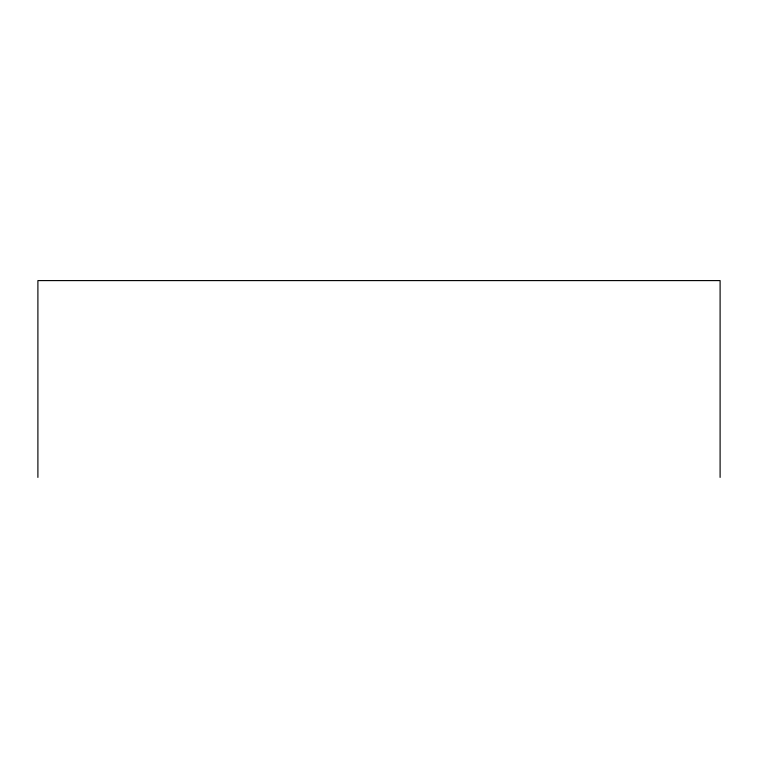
<?xml version="1.0" encoding="UTF-8"?>
<svg xmlns="http://www.w3.org/2000/svg" width="758" height="758" viewBox="0 0 758 758"><rect width="100%" height="100%" fill="white"/><g stroke="black" fill="none" stroke-linecap="round" stroke-linejoin="round"><path stroke-width="1.14" d="M720.1 477.407L720.1 280.593L37.9 280.593L37.9 477.407"/></g></svg>
